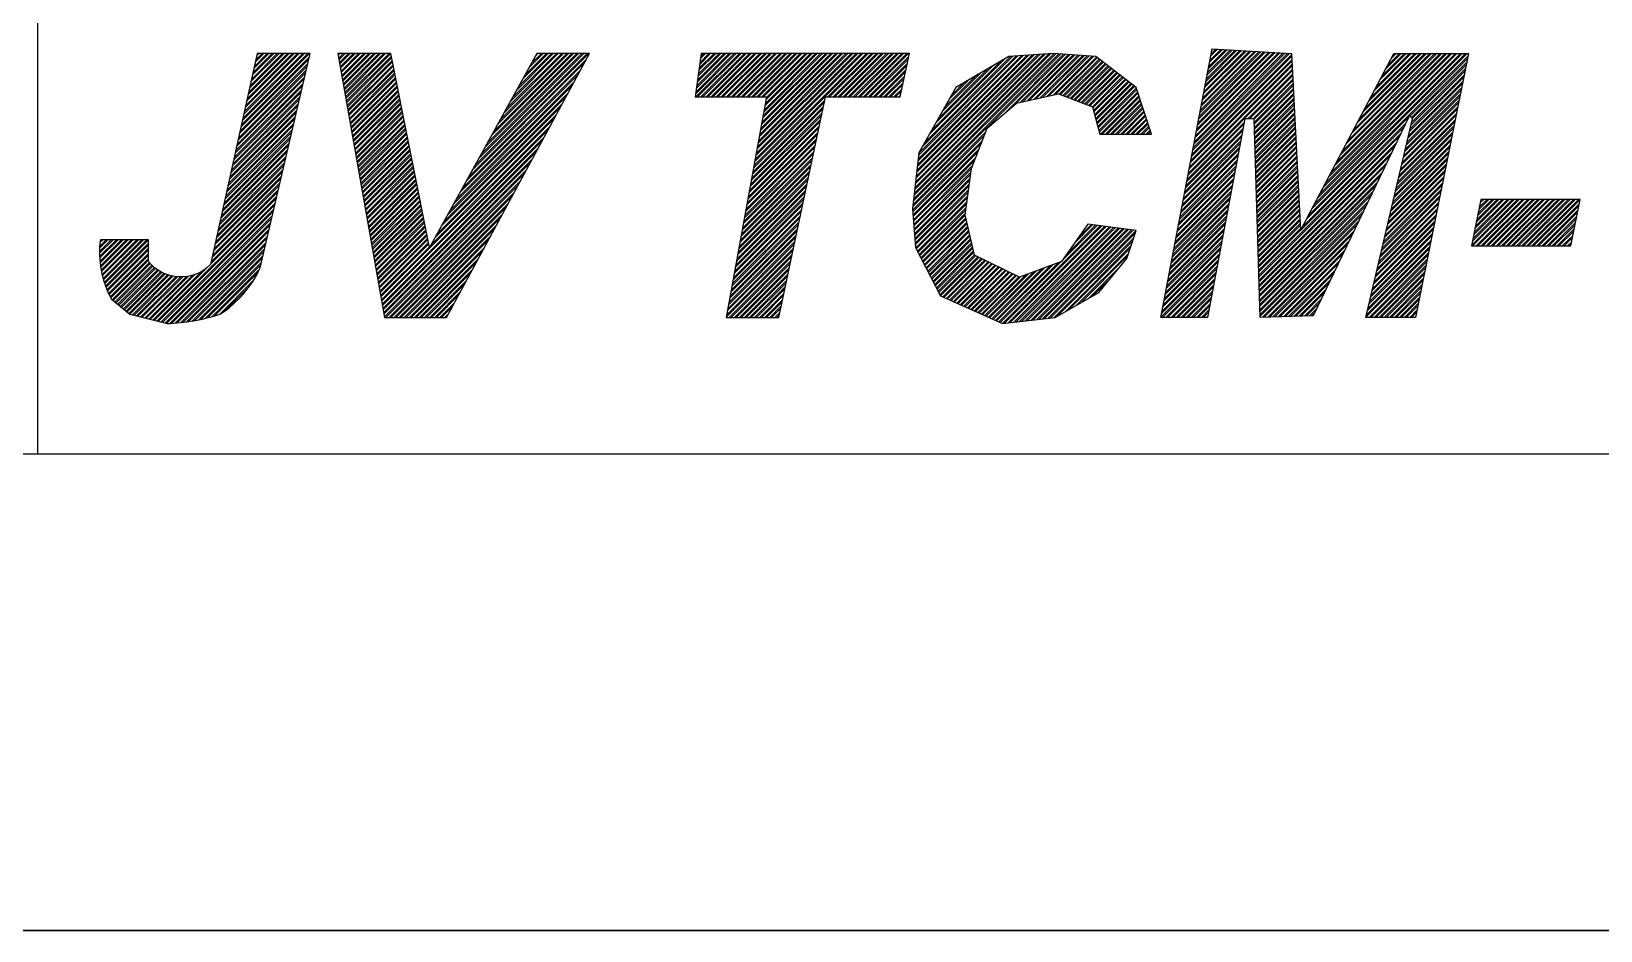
# Model space of a CAD drawing. Extents: x 0 to 594, y 0 to 420.
# Drawn here: x 402.8 to 427.48, y 0 to 14.14 of the extents above; entities that cross this region are included whole.
import ezdxf

# ---------------------------------------------------------------- set-up
doc = ezdxf.new("R2010")
doc.units = 0
doc.header["$MEASUREMENT"] = 0
doc.linetypes.add('BORDER_2012_SLN$0$8001.Solid', pattern=[0])
doc.layers.add('BORDER_2012_SLN$0$Level_1', color=7, linetype='BORDER_2012_SLN$0$8001.Solid', lineweight=25)
doc.layers.add('BORDER_2012_SLN$0$Level_18', color=7, linetype='BORDER_2012_SLN$0$8001.Solid', lineweight=25)
doc.layers.add('GT_1', color=7, linetype='Continuous')

# ---------------------------------------------------------------- blocks, each defined once
blk = doc.blocks.new('BORDER_2012_SLN')
at = {"lineweight": -3}
for p, q in [((421.16, 12.77), (422.209, 13.819)), ((421.166, 12.803), (422.183, 13.82)), ((421.179, 12.869), (422.133, 13.823)), ((421.185, 12.902), (422.108, 13.825)), ((421.198, 12.967), (422.058, 13.827)), ((421.204, 13), (422.033, 13.829)), ((421.216, 13.066), (421.982, 13.832)), ((421.223, 13.099), (421.957, 13.833)), ((421.235, 13.165), (421.907, 13.836)), ((421.242, 13.198), (421.882, 13.838)), ((421.254, 13.263), (421.831, 13.841)), ((421.26, 13.296), (421.806, 13.842)), ((421.273, 13.362), (421.756, 13.845)), ((421.279, 13.395), (421.731, 13.846)), ((421.292, 13.461), (421.681, 13.849)), ((421.298, 13.494), (421.655, 13.851)), ((421.311, 13.559), (421.605, 13.854)), ((421.317, 13.592), (421.58, 13.855)), ((421.329, 13.658), (421.53, 13.858)), ((421.336, 13.691), (421.505, 13.86)), ((421.348, 13.757), (421.454, 13.863)), ((421.355, 13.79), (421.429, 13.864)), ((421.367, 13.855), (421.379, 13.867)), ((406.076, 12.535), (407.139, 13.597)), ((406.084, 12.569), (407.147, 13.631)), ((406.099, 12.637), (407.163, 13.701)), ((406.107, 12.671), (407.171, 13.735)), ((406.122, 12.74), (407.177, 13.795)), ((406.129, 12.774), (407.15, 13.795)), ((406.144, 12.842), (407.097, 13.795)), ((406.152, 12.876), (407.071, 13.795)), ((406.167, 12.944), (407.017, 13.795)), ((406.174, 12.979), (406.991, 13.795)), ((406.189, 13.047), (406.938, 13.795)), ((406.197, 13.081), (406.911, 13.795)), ((406.212, 13.149), (406.858, 13.795)), ((406.22, 13.183), (406.831, 13.795)), ((406.235, 13.252), (406.778, 13.795)), ((406.242, 13.286), (406.751, 13.795)), ((406.257, 13.354), (406.698, 13.795)), ((406.265, 13.388), (406.671, 13.795)), ((406.28, 13.457), (406.618, 13.795)), ((406.287, 13.491), (406.592, 13.795)), ((406.302, 13.559), (406.538, 13.795)), ((406.31, 13.593), (406.512, 13.795)), ((406.325, 13.661), (406.459, 13.795)), ((406.332, 13.696), (406.432, 13.795)), ((406.348, 13.764), (406.379, 13.795)), ((407.625, 13.79), (407.629, 13.795)), ((407.629, 13.768), (407.656, 13.795)), ((407.637, 13.722), (407.709, 13.795)), ((407.641, 13.7), (407.736, 13.795)), ((407.649, 13.655), (407.789, 13.795)), ((407.653, 13.632), (407.816, 13.795)), ((407.661, 13.587), (407.869, 13.795)), ((407.665, 13.564), (407.896, 13.795)), ((407.673, 13.519), (407.949, 13.795)), ((407.677, 13.496), (407.975, 13.795)), ((407.685, 13.451), (408.029, 13.795)), ((407.689, 13.428), (408.055, 13.795)), ((407.697, 13.383), (408.108, 13.795)), ((407.701, 13.361), (408.135, 13.795)), ((407.709, 13.315), (408.188, 13.795)), ((407.713, 13.293), (408.215, 13.795)), ((407.721, 13.248), (408.268, 13.795)), ((407.725, 13.225), (408.295, 13.795)), ((407.733, 13.18), (408.348, 13.795)), ((407.737, 13.157), (408.374, 13.795)), ((407.745, 13.112), (408.428, 13.795)), ((407.749, 13.089), (408.454, 13.795)), ((407.756, 13.044), (408.463, 13.75)), ((407.76, 13.021), (408.467, 13.728)), ((407.768, 12.976), (408.476, 13.684)), ((407.772, 12.953), (408.481, 13.662)), ((407.78, 12.908), (408.49, 13.617)), ((407.784, 12.886), (408.494, 13.595)), ((409.642, 11.789), (411.498, 13.646)), ((409.675, 11.849), (411.53, 13.704)), ((409.74, 11.967), (411.568, 13.795)), ((409.773, 12.027), (411.541, 13.795)), ((409.838, 12.146), (411.488, 13.795)), ((409.871, 12.205), (411.461, 13.795)), ((409.937, 12.324), (411.408, 13.795)), ((409.97, 12.383), (411.381, 13.795)), ((410.035, 12.502), (411.328, 13.795)), ((410.068, 12.561), (411.302, 13.795)), ((410.134, 12.68), (411.248, 13.795)), ((410.166, 12.74), (411.222, 13.795)), ((410.232, 12.858), (411.169, 13.795)), ((410.265, 12.918), (411.142, 13.795)), ((410.33, 13.037), (411.089, 13.795)), ((410.363, 13.096), (411.062, 13.795)), ((410.429, 13.215), (411.009, 13.795)), ((410.461, 13.274), (410.982, 13.795)), ((410.527, 13.393), (410.929, 13.795)), ((410.56, 13.452), (410.902, 13.795)), ((410.625, 13.571), (410.849, 13.795)), ((410.658, 13.631), (410.823, 13.795)), ((410.724, 13.749), (410.769, 13.795)), ((413.246, 13.158), (413.883, 13.795)), ((413.25, 13.189), (413.856, 13.795)), ((413.252, 13.111), (413.936, 13.795)), ((413.259, 13.251), (413.803, 13.795)), ((413.264, 13.282), (413.776, 13.795)), ((413.272, 13.344), (413.723, 13.795)), ((413.277, 13.375), (413.696, 13.795)), ((413.279, 13.111), (413.963, 13.795)), ((413.286, 13.437), (413.643, 13.795)), ((413.29, 13.469), (413.617, 13.795)), ((413.299, 13.531), (413.563, 13.795)), ((413.303, 13.562), (413.537, 13.795)), ((413.312, 13.624), (413.484, 13.795)), ((413.317, 13.655), (413.457, 13.795)), ((413.326, 13.717), (413.404, 13.795)), ((413.33, 13.748), (413.377, 13.795)), ((413.332, 13.111), (414.016, 13.795)), ((413.359, 13.111), (414.042, 13.795)), ((413.412, 13.111), (414.096, 13.795)), ((413.439, 13.111), (414.122, 13.795)), ((413.492, 13.111), (414.175, 13.795)), ((413.518, 13.111), (414.202, 13.795)), ((413.572, 13.111), (414.255, 13.795)), ((413.598, 13.111), (414.282, 13.795)), ((413.651, 13.111), (414.335, 13.795)), ((413.678, 13.111), (414.362, 13.795)), ((413.731, 13.111), (414.415, 13.795)), ((413.758, 13.111), (414.441, 13.795)), ((413.811, 13.111), (414.495, 13.795)), ((413.838, 13.111), (414.521, 13.795)), ((413.891, 13.111), (414.575, 13.795)), ((413.918, 13.111), (414.601, 13.795)), ((413.971, 13.111), (414.654, 13.795)), ((413.997, 13.111), (414.681, 13.795)), ((414.051, 13.111), (414.734, 13.795)), ((414.077, 13.111), (414.761, 13.795)), ((414.13, 13.111), (414.814, 13.795)), ((414.157, 13.111), (414.841, 13.795)), ((414.158, 11.994), (415.958, 13.795)), ((414.164, 12.027), (415.932, 13.795)), ((414.176, 12.092), (415.878, 13.795)), ((414.181, 12.125), (415.852, 13.795)), ((414.193, 12.19), (415.799, 13.795)), ((414.199, 12.222), (415.772, 13.795)), ((414.21, 13.111), (414.894, 13.795)), ((414.211, 12.288), (415.719, 13.795)), ((414.217, 12.32), (415.692, 13.795)), ((414.229, 12.385), (415.639, 13.795)), ((414.235, 12.418), (415.612, 13.795)), ((414.237, 13.111), (414.92, 13.795)), ((414.247, 12.483), (415.559, 13.795)), ((414.253, 12.516), (415.532, 13.795)), ((414.265, 12.581), (415.479, 13.795)), ((414.271, 12.613), (415.453, 13.795)), ((414.283, 12.678), (415.399, 13.795)), ((414.289, 12.711), (415.373, 13.795)), ((414.29, 13.111), (414.974, 13.795)), ((414.301, 12.776), (415.32, 13.795)), ((414.307, 12.809), (415.293, 13.795)), ((414.317, 13.111), (415, 13.795)), ((414.319, 12.874), (415.24, 13.795)), ((414.325, 12.906), (415.213, 13.795)), ((414.337, 12.972), (415.16, 13.795)), ((414.343, 13.004), (415.133, 13.795)), ((414.354, 13.069), (415.08, 13.795)), ((414.36, 13.102), (415.054, 13.795)), ((415.328, 13.111), (416.011, 13.795)), ((415.354, 13.111), (416.038, 13.795)), ((415.408, 13.111), (416.091, 13.795)), ((415.434, 13.111), (416.118, 13.795)), ((415.488, 13.111), (416.171, 13.795)), ((415.514, 13.111), (416.198, 13.795)), ((415.567, 13.111), (416.251, 13.795)), ((415.594, 13.111), (416.278, 13.795)), ((415.647, 13.111), (416.331, 13.795)), ((415.674, 13.111), (416.357, 13.795)), ((415.727, 13.111), (416.411, 13.795)), ((415.754, 13.111), (416.437, 13.795)), ((415.807, 13.111), (416.49, 13.795)), ((415.833, 13.111), (416.517, 13.795)), ((415.887, 13.111), (416.57, 13.795)), ((415.913, 13.111), (416.597, 13.795)), ((415.967, 13.111), (416.597, 13.742)), ((415.993, 13.111), (416.59, 13.708)), ((416.046, 13.111), (416.575, 13.64)), ((416.073, 13.111), (416.568, 13.606)), ((416.67, 11.474), (418.984, 13.787)), ((416.674, 11.504), (418.959, 13.789)), ((416.68, 11.563), (418.909, 13.792)), ((416.684, 11.593), (418.884, 13.794)), ((416.69, 11.653), (418.829, 13.792)), ((416.694, 11.683), (418.8, 13.79)), ((416.7, 11.743), (418.743, 13.786)), ((416.704, 11.773), (418.715, 13.784)), ((416.71, 11.833), (418.657, 13.78)), ((416.714, 11.863), (418.629, 13.778)), ((416.72, 11.923), (418.572, 13.774)), ((416.724, 11.953), (418.543, 13.772)), ((416.73, 12.012), (418.486, 13.768)), ((416.734, 12.042), (418.457, 13.766)), ((416.74, 12.102), (418.4, 13.762)), ((416.744, 12.132), (418.371, 13.76)), ((416.75, 12.192), (418.314, 13.756)), ((416.754, 12.222), (418.286, 13.754)), ((416.813, 12.335), (418.228, 13.75)), ((416.849, 12.397), (418.2, 13.748)), ((416.92, 12.521), (418.107, 13.709)), ((416.955, 12.583), (418.043, 13.671)), ((417.026, 12.707), (417.914, 13.595)), ((418.109, 12.859), (419.033, 13.783)), ((418.277, 13.001), (419.058, 13.781)), ((418.358, 13.028), (419.108, 13.778)), ((418.392, 13.036), (419.132, 13.776)), ((418.461, 13.051), (419.182, 13.772)), ((418.495, 13.059), (419.207, 13.77)), ((418.563, 13.074), (419.256, 13.767)), ((418.598, 13.081), (419.281, 13.765)), ((418.666, 13.097), (419.331, 13.761)), ((418.7, 13.104), (419.355, 13.76)), ((418.769, 13.12), (419.405, 13.756)), ((418.803, 13.127), (419.43, 13.754)), ((418.871, 13.142), (419.479, 13.75)), ((418.905, 13.15), (419.504, 13.749)), ((418.964, 13.156), (419.548, 13.739)), ((418.984, 13.148), (419.563, 13.727)), ((419.022, 13.134), (419.593, 13.704)), ((419.041, 13.126), (419.608, 13.692)), ((419.08, 13.111), (419.638, 13.669)), ((419.099, 13.104), (419.653, 13.658)), ((419.138, 13.089), (419.683, 13.635)), ((419.157, 13.082), (419.698, 13.623)), ((419.196, 13.067), (419.728, 13.6)), ((419.215, 13.06), (419.743, 13.588)), ((421.009, 11.981), (422.624, 13.596)), ((421.016, 12.014), (422.623, 13.621)), ((421.028, 12.079), (422.62, 13.672)), ((421.034, 12.112), (422.619, 13.697)), ((421.047, 12.178), (422.616, 13.748)), ((421.053, 12.211), (422.615, 13.773)), ((421.066, 12.277), (422.586, 13.797)), ((421.072, 12.31), (422.561, 13.798)), ((421.085, 12.375), (422.51, 13.801)), ((421.091, 12.408), (422.485, 13.803)), ((421.103, 12.474), (422.435, 13.805)), ((421.11, 12.507), (422.41, 13.807)), ((421.122, 12.573), (422.359, 13.81)), ((421.129, 12.606), (422.334, 13.811)), ((421.141, 12.671), (422.284, 13.814)), ((421.147, 12.704), (422.259, 13.816)), ((422.885, 11.249), (425.389, 13.752)), ((422.944, 11.361), (425.378, 13.795)), ((422.974, 11.418), (425.351, 13.795)), ((423.033, 11.53), (425.298, 13.795)), ((423.063, 11.586), (425.272, 13.795)), ((423.122, 11.698), (425.218, 13.795)), ((423.151, 11.755), (425.192, 13.795)), ((423.211, 11.867), (425.139, 13.795)), ((423.24, 11.923), (425.112, 13.795)), ((423.299, 12.035), (425.059, 13.795)), ((423.329, 12.092), (425.032, 13.795)), ((423.388, 12.204), (424.979, 13.795)), ((423.417, 12.26), (424.952, 13.795)), ((423.477, 12.373), (424.899, 13.795)), ((423.506, 12.429), (424.872, 13.795)), ((423.565, 12.541), (424.819, 13.795)), ((423.595, 12.597), (424.793, 13.795)), ((423.654, 12.71), (424.739, 13.795)), ((423.684, 12.766), (424.713, 13.795)), ((423.743, 12.878), (424.66, 13.795)), ((423.772, 12.934), (424.633, 13.795)), ((423.831, 13.047), (424.58, 13.795)), ((423.861, 13.103), (424.553, 13.795)), ((423.92, 13.215), (424.5, 13.795)), ((423.95, 13.271), (424.473, 13.795)), ((424.009, 13.384), (424.42, 13.795)), ((424.038, 13.44), (424.394, 13.795)), ((424.097, 13.552), (424.34, 13.795)), ((424.127, 13.608), (424.314, 13.795)), ((424.186, 13.721), (424.26, 13.795)), ((424.216, 13.777), (424.234, 13.795)), ((424.475, 12.812), (425.382, 13.719)), ((424.502, 12.786), (425.369, 13.653)), ((424.515, 12.773), (425.362, 13.619)), ((406.031, 12.33), (407.09, 13.389)), ((406.039, 12.364), (407.098, 13.424)), ((406.054, 12.432), (407.114, 13.493)), ((406.061, 12.466), (407.122, 13.528)), ((407.792, 12.84), (408.503, 13.551)), ((407.796, 12.818), (408.507, 13.529)), ((407.804, 12.773), (408.516, 13.484)), ((407.808, 12.75), (408.521, 13.462)), ((407.816, 12.705), (408.529, 13.418)), ((407.82, 12.682), (408.534, 13.396)), ((407.828, 12.637), (408.543, 13.351)), ((407.832, 12.614), (408.547, 13.329)), ((409.478, 11.492), (411.341, 13.356)), ((409.543, 11.611), (411.404, 13.472)), ((409.576, 11.67), (411.435, 13.53)), ((416.126, 13.111), (416.553, 13.538)), ((416.153, 13.111), (416.546, 13.505)), ((416.206, 13.111), (416.531, 13.437)), ((416.233, 13.111), (416.524, 13.403)), ((416.286, 13.111), (416.51, 13.335)), ((417.062, 12.77), (417.849, 13.557)), ((417.133, 12.894), (417.72, 13.481)), ((417.168, 12.956), (417.655, 13.443)), ((417.239, 13.08), (417.526, 13.367)), ((417.274, 13.142), (417.461, 13.329)), ((419.253, 13.045), (419.773, 13.565)), ((419.273, 13.038), (419.788, 13.554)), ((419.311, 13.023), (419.818, 13.53)), ((419.33, 13.016), (419.833, 13.519)), ((419.369, 13.001), (419.863, 13.496)), ((419.388, 12.994), (419.878, 13.484)), ((419.427, 12.979), (419.908, 13.461)), ((419.446, 12.972), (419.924, 13.45)), ((419.485, 12.957), (419.954, 13.426)), ((419.493, 12.94), (419.969, 13.415)), ((419.505, 12.898), (419.999, 13.392)), ((419.51, 12.877), (420.014, 13.38)), ((419.522, 12.835), (420.044, 13.357)), ((419.527, 12.814), (420.059, 13.345)), ((420.99, 11.882), (422.628, 13.52)), ((420.997, 11.915), (422.627, 13.545)), ((421.931, 12.77), (422.631, 13.47)), ((421.958, 12.77), (422.632, 13.444)), ((422.011, 12.77), (422.635, 13.394)), ((422.028, 12.76), (422.636, 13.368)), ((424.455, 12.499), (425.309, 13.353)), ((424.471, 12.569), (425.322, 13.42)), ((424.479, 12.604), (425.329, 13.453)), ((424.496, 12.673), (425.342, 13.519)), ((424.504, 12.708), (425.349, 13.553)), ((405.963, 12.023), (407.018, 13.077)), ((405.971, 12.057), (407.026, 13.112)), ((405.986, 12.125), (407.042, 13.181)), ((405.994, 12.159), (407.05, 13.216)), ((406.009, 12.227), (407.066, 13.285)), ((406.016, 12.262), (407.074, 13.32)), ((407.84, 12.569), (408.556, 13.285)), ((407.844, 12.546), (408.561, 13.263)), ((407.852, 12.501), (408.569, 13.218)), ((407.856, 12.478), (408.574, 13.196)), ((407.864, 12.433), (408.583, 13.152)), ((407.868, 12.411), (408.587, 13.13)), ((407.876, 12.365), (408.596, 13.085)), ((409.347, 11.255), (411.216, 13.124)), ((409.379, 11.314), (411.247, 13.182)), ((409.445, 11.433), (411.31, 13.298)), ((416.312, 13.111), (416.502, 13.301)), ((416.366, 13.111), (416.488, 13.234)), ((416.392, 13.111), (416.481, 13.2)), ((416.445, 13.111), (416.466, 13.132)), ((419.538, 12.772), (420.089, 13.322)), ((419.544, 12.751), (420.104, 13.311)), ((419.555, 12.709), (420.134, 13.288)), ((419.561, 12.688), (420.149, 13.276)), ((419.572, 12.646), (420.176, 13.249)), ((419.578, 12.625), (420.182, 13.229)), ((419.589, 12.583), (420.195, 13.189)), ((419.595, 12.562), (420.202, 13.169)), ((419.612, 12.525), (420.215, 13.129)), ((419.638, 12.525), (420.222, 13.109)), ((422.03, 12.709), (422.639, 13.318)), ((422.031, 12.683), (422.64, 13.293)), ((422.032, 12.631), (422.643, 13.242)), ((422.033, 12.605), (422.644, 13.217)), ((422.035, 12.554), (422.647, 13.166)), ((422.036, 12.528), (422.648, 13.141)), ((422.037, 12.476), (422.651, 13.09)), ((424.398, 12.256), (425.262, 13.12)), ((424.406, 12.291), (425.269, 13.154)), ((424.422, 12.36), (425.282, 13.22)), ((424.43, 12.395), (425.289, 13.253)), ((424.447, 12.465), (425.302, 13.32)), ((405.918, 11.818), (406.97, 12.869)), ((405.926, 11.852), (406.978, 12.904)), ((405.941, 11.92), (406.994, 12.973)), ((405.948, 11.954), (407.002, 13.008)), ((407.88, 12.343), (408.6, 13.063)), ((407.888, 12.298), (408.609, 13.019)), ((407.892, 12.275), (408.614, 12.996)), ((407.9, 12.23), (408.623, 12.952)), ((407.904, 12.207), (408.627, 12.93)), ((407.912, 12.162), (408.636, 12.886)), ((407.916, 12.139), (408.64, 12.863)), ((409.183, 10.958), (411.059, 12.834)), ((409.248, 11.077), (411.122, 12.95)), ((409.281, 11.136), (411.153, 13.008)), ((414.11, 11.734), (415.237, 12.861)), ((414.122, 11.799), (415.251, 12.928)), ((414.128, 11.831), (415.258, 12.962)), ((414.14, 11.897), (415.273, 13.029)), ((414.146, 11.929), (415.28, 13.063)), ((419.691, 12.525), (420.235, 13.07)), ((419.718, 12.525), (420.242, 13.05)), ((419.771, 12.525), (420.255, 13.01)), ((419.798, 12.525), (420.262, 12.99)), ((419.851, 12.525), (420.275, 12.95)), ((419.878, 12.525), (420.282, 12.93)), ((419.931, 12.525), (420.295, 12.89)), ((419.957, 12.525), (420.302, 12.87)), ((420.011, 12.525), (420.315, 12.83)), ((422.038, 12.451), (422.652, 13.065)), ((422.04, 12.399), (422.655, 13.014)), ((422.04, 12.373), (422.656, 12.989)), ((422.042, 12.322), (422.659, 12.939)), ((422.043, 12.296), (422.66, 12.913)), ((422.044, 12.244), (422.663, 12.863)), ((422.045, 12.218), (422.664, 12.838)), ((424.333, 11.978), (425.209, 12.854)), ((424.349, 12.047), (425.222, 12.921)), ((424.357, 12.082), (425.229, 12.954)), ((424.373, 12.152), (425.242, 13.021)), ((424.382, 12.186), (425.249, 13.054)), ((405.858, 11.545), (406.906, 12.592)), ((405.873, 11.613), (406.922, 12.661)), ((405.881, 11.647), (406.93, 12.696)), ((405.896, 11.715), (406.946, 12.765)), ((405.903, 11.749), (406.954, 12.8)), ((407.924, 12.094), (408.649, 12.819)), ((407.928, 12.071), (408.654, 12.797)), ((407.936, 12.026), (408.663, 12.753)), ((407.94, 12.004), (408.667, 12.73)), ((407.948, 11.958), (408.676, 12.686)), ((407.952, 11.936), (408.68, 12.664)), ((407.96, 11.89), (408.689, 12.619)), ((407.964, 11.868), (408.694, 12.597)), ((408.299, 9.968), (410.933, 12.602)), ((409.084, 10.78), (410.965, 12.66)), ((409.15, 10.898), (411.027, 12.776)), ((414.068, 11.506), (415.187, 12.625)), ((414.074, 11.538), (415.194, 12.658)), ((414.086, 11.603), (415.208, 12.726)), ((414.092, 11.636), (415.216, 12.76)), ((414.104, 11.701), (415.23, 12.827)), ((420.037, 12.525), (420.322, 12.81)), ((420.09, 12.525), (420.335, 12.77)), ((420.117, 12.525), (420.342, 12.75)), ((420.17, 12.525), (420.355, 12.71)), ((420.197, 12.525), (420.362, 12.69)), ((420.25, 12.525), (420.375, 12.65)), ((420.277, 12.525), (420.382, 12.63)), ((420.33, 12.525), (420.395, 12.591)), ((420.959, 11.718), (421.852, 12.61)), ((420.972, 11.783), (421.864, 12.676)), ((420.978, 11.816), (421.87, 12.709)), ((422.047, 12.167), (422.667, 12.787)), ((422.048, 12.141), (422.668, 12.762)), ((422.049, 12.089), (422.671, 12.711)), ((422.05, 12.064), (422.672, 12.686)), ((422.052, 12.012), (422.675, 12.635)), ((422.053, 11.986), (422.676, 12.61)), ((422.767, 11.024), (424.385, 12.642)), ((422.797, 11.08), (424.409, 12.693)), ((422.856, 11.193), (424.458, 12.795)), ((424.276, 11.735), (425.162, 12.621)), ((424.284, 11.769), (425.169, 12.655)), ((424.3, 11.839), (425.182, 12.721)), ((424.308, 11.874), (425.189, 12.754)), ((424.325, 11.943), (425.202, 12.821)), ((405.805, 11.306), (406.849, 12.35)), ((405.813, 11.34), (406.857, 12.384)), ((405.828, 11.408), (406.873, 12.454)), ((405.835, 11.442), (406.881, 12.488)), ((405.851, 11.511), (406.898, 12.558)), ((407.972, 11.823), (408.702, 12.553)), ((407.976, 11.8), (408.707, 12.531)), ((407.984, 11.755), (408.716, 12.486)), ((407.988, 11.732), (408.72, 12.464)), ((407.996, 11.687), (408.729, 12.42)), ((408, 11.664), (408.733, 12.398)), ((408.008, 11.619), (408.742, 12.353)), ((408.307, 9.923), (410.87, 12.486)), ((408.311, 9.9), (410.839, 12.428)), ((414.02, 11.245), (415.13, 12.355)), ((414.032, 11.31), (415.144, 12.422)), ((414.038, 11.343), (415.151, 12.456)), ((414.05, 11.408), (415.166, 12.523)), ((414.056, 11.441), (415.173, 12.557)), ((416.659, 11.329), (417.751, 12.422)), ((416.66, 11.384), (417.785, 12.508)), ((416.661, 11.305), (417.735, 12.378)), ((416.664, 11.414), (417.801, 12.551)), ((420.357, 12.525), (420.402, 12.571)), ((420.41, 12.525), (420.415, 12.531)), ((420.915, 11.487), (421.809, 12.381)), ((420.921, 11.52), (421.815, 12.414)), ((420.934, 11.586), (421.827, 12.479)), ((420.94, 11.619), (421.833, 12.512)), ((420.953, 11.685), (421.846, 12.578)), ((422.054, 11.935), (422.679, 12.559)), ((422.055, 11.909), (422.68, 12.534)), ((422.057, 11.857), (422.683, 12.484)), ((422.057, 11.831), (422.684, 12.458)), ((422.059, 11.78), (422.687, 12.408)), ((422.06, 11.754), (422.688, 12.383)), ((422.105, 10.309), (424.335, 12.539)), ((422.106, 10.283), (424.311, 12.488)), ((422.107, 10.232), (424.261, 12.386)), ((424.211, 11.457), (425.109, 12.355)), ((424.227, 11.526), (425.123, 12.422)), ((424.235, 11.561), (425.129, 12.455)), ((424.251, 11.63), (425.142, 12.522)), ((424.259, 11.665), (425.149, 12.555)), ((405.76, 11.101), (406.801, 12.142)), ((405.768, 11.135), (406.809, 12.176)), ((405.783, 11.203), (406.825, 12.246)), ((405.79, 11.237), (406.833, 12.28)), ((408.012, 11.596), (408.747, 12.331)), ((408.02, 11.551), (408.756, 12.287)), ((408.024, 11.529), (408.76, 12.265)), ((408.032, 11.483), (408.769, 12.22)), ((408.036, 11.461), (408.773, 12.198)), ((408.044, 11.415), (408.782, 12.154)), ((408.048, 11.393), (408.787, 12.132)), ((408.319, 9.855), (410.776, 12.312)), ((408.323, 9.832), (410.745, 12.254)), ((408.331, 9.787), (410.682, 12.138)), ((413.979, 11.017), (415.08, 12.119)), ((413.985, 11.05), (415.087, 12.152)), ((413.997, 11.115), (415.101, 12.22)), ((414.003, 11.147), (415.109, 12.254)), ((414.014, 11.213), (415.123, 12.321)), ((416.665, 11.255), (417.701, 12.292)), ((416.667, 11.231), (417.685, 12.249)), ((416.671, 11.181), (417.652, 12.162)), ((416.673, 11.157), (417.635, 12.119)), ((420.865, 11.224), (421.76, 12.119)), ((420.877, 11.29), (421.772, 12.185)), ((420.884, 11.323), (421.778, 12.217)), ((420.896, 11.389), (421.79, 12.283)), ((420.902, 11.422), (421.796, 12.316)), ((422.061, 11.702), (422.691, 12.332)), ((422.062, 11.677), (422.692, 12.307)), ((422.064, 11.625), (422.695, 12.256)), ((422.065, 11.599), (422.696, 12.231)), ((422.066, 11.548), (422.699, 12.18)), ((422.067, 11.522), (422.7, 12.155)), ((422.069, 11.47), (422.703, 12.104)), ((422.108, 10.206), (424.237, 12.334)), ((422.11, 10.154), (424.188, 12.232)), ((422.111, 10.128), (424.163, 12.181)), ((424.153, 11.213), (425.063, 12.122)), ((424.162, 11.248), (425.069, 12.156)), ((424.178, 11.318), (425.083, 12.222)), ((424.186, 11.352), (425.089, 12.256)), ((424.202, 11.422), (425.103, 12.322)), ((405.7, 10.828), (406.737, 11.865)), ((405.715, 10.896), (406.753, 11.934)), ((405.722, 10.93), (406.761, 11.969)), ((405.738, 10.998), (406.777, 12.038)), ((405.745, 11.033), (406.785, 12.073)), ((408.056, 11.348), (408.796, 12.087)), ((408.06, 11.325), (408.8, 12.065)), ((408.068, 11.28), (408.809, 12.021)), ((408.072, 11.257), (408.813, 11.999)), ((408.08, 11.212), (408.822, 11.954)), ((408.084, 11.189), (408.827, 11.932)), ((408.092, 11.144), (408.835, 11.888)), ((408.096, 11.121), (408.84, 11.866)), ((408.335, 9.764), (410.651, 12.08)), ((408.343, 9.719), (410.588, 11.964)), ((408.347, 9.696), (410.557, 11.906)), ((413.931, 10.757), (415.023, 11.849)), ((413.943, 10.822), (415.037, 11.916)), ((413.949, 10.854), (415.044, 11.95)), ((413.961, 10.919), (415.059, 12.017)), ((413.967, 10.952), (415.066, 12.051)), ((416.677, 11.107), (417.602, 12.032)), ((416.679, 11.083), (417.585, 11.989)), ((416.683, 11.034), (417.577, 11.928)), ((416.685, 11.009), (417.573, 11.897)), ((420.821, 10.994), (421.717, 11.89)), ((420.827, 11.027), (421.723, 11.923)), ((420.84, 11.093), (421.735, 11.988)), ((420.846, 11.126), (421.741, 12.021)), ((420.859, 11.191), (421.753, 12.086)), ((422.069, 11.444), (422.704, 12.079)), ((422.071, 11.393), (422.707, 12.029)), ((422.072, 11.367), (422.708, 12.003)), ((422.073, 11.315), (422.711, 11.953)), ((422.074, 11.29), (422.712, 11.927)), ((422.076, 11.238), (422.715, 11.877)), ((422.077, 11.212), (422.716, 11.852)), ((422.112, 10.077), (424.114, 12.078)), ((422.113, 10.051), (424.089, 12.027)), ((422.115, 9.999), (424.04, 11.925)), ((422.115, 9.974), (424.015, 11.873)), ((424.088, 10.935), (425.009, 11.856)), ((424.105, 11.005), (425.023, 11.923)), ((424.113, 11.04), (425.029, 11.956)), ((424.129, 11.109), (425.043, 12.023)), ((424.137, 11.144), (425.049, 12.056)), ((405.647, 10.589), (406.681, 11.622)), ((405.655, 10.623), (406.689, 11.657)), ((405.67, 10.691), (406.705, 11.726)), ((405.677, 10.725), (406.713, 11.761)), ((405.692, 10.794), (406.729, 11.83)), ((408.104, 11.076), (408.849, 11.821)), ((408.108, 11.054), (408.853, 11.799)), ((408.116, 11.008), (408.862, 11.755)), ((408.12, 10.986), (408.867, 11.733)), ((408.128, 10.94), (408.875, 11.688)), ((408.132, 10.918), (408.88, 11.666)), ((408.14, 10.873), (408.889, 11.622)), ((408.144, 10.85), (408.893, 11.599)), ((408.355, 9.651), (410.494, 11.79)), ((408.375, 9.645), (410.462, 11.732)), ((408.428, 9.645), (410.4, 11.616)), ((413.889, 10.529), (414.973, 11.613)), ((413.895, 10.561), (414.98, 11.646)), ((413.907, 10.626), (414.995, 11.714)), ((413.913, 10.659), (415.002, 11.747)), ((413.925, 10.724), (415.016, 11.815)), ((416.689, 10.96), (417.564, 11.835)), ((416.691, 10.935), (417.56, 11.805)), ((416.694, 10.886), (417.552, 11.743)), ((416.696, 10.861), (417.548, 11.713)), ((416.7, 10.812), (417.54, 11.651)), ((416.702, 10.787), (417.536, 11.62)), ((420.771, 10.731), (421.667, 11.628)), ((420.783, 10.797), (421.68, 11.693)), ((420.789, 10.83), (421.686, 11.726)), ((420.802, 10.895), (421.698, 11.792)), ((420.808, 10.928), (421.704, 11.824)), ((422.078, 11.161), (422.719, 11.801)), ((422.079, 11.135), (422.72, 11.776)), ((422.081, 11.083), (422.723, 11.725)), ((422.082, 11.057), (422.724, 11.7)), ((422.083, 11.006), (422.727, 11.649)), ((422.084, 10.98), (422.728, 11.624)), ((422.117, 9.922), (423.966, 11.771)), ((422.118, 9.896), (423.941, 11.72)), ((422.119, 9.845), (423.892, 11.617)), ((424.031, 10.692), (424.963, 11.624)), ((424.039, 10.727), (424.97, 11.657)), ((424.056, 10.796), (424.983, 11.723)), ((424.064, 10.831), (424.989, 11.757)), ((424.08, 10.901), (425.003, 11.823)), ((404.779, 9.587), (406.641, 11.449)), ((404.8, 9.582), (406.632, 11.414)), ((405.625, 10.486), (406.657, 11.518)), ((405.632, 10.52), (406.665, 11.553)), ((408.152, 10.805), (408.902, 11.555)), ((408.156, 10.782), (408.906, 11.533)), ((408.164, 10.737), (408.915, 11.489)), ((408.168, 10.714), (408.92, 11.466)), ((408.176, 10.669), (408.929, 11.422)), ((408.18, 10.646), (408.933, 11.4)), ((408.188, 10.601), (408.942, 11.356)), ((408.455, 9.645), (410.368, 11.558)), ((408.508, 9.645), (410.306, 11.442)), ((408.535, 9.645), (410.274, 11.384)), ((413.853, 10.333), (414.93, 11.41)), ((413.859, 10.366), (414.938, 11.444)), ((413.871, 10.431), (414.952, 11.511)), ((413.877, 10.463), (414.959, 11.545)), ((416.708, 10.739), (417.528, 11.559)), ((416.717, 10.722), (417.523, 11.528)), ((416.735, 10.687), (417.515, 11.467)), ((416.744, 10.669), (417.511, 11.436)), ((416.762, 10.634), (417.503, 11.375)), ((420.727, 10.501), (421.624, 11.399)), ((420.733, 10.534), (421.631, 11.431)), ((420.745, 10.599), (421.643, 11.497)), ((420.752, 10.632), (421.649, 11.53)), ((420.764, 10.698), (421.661, 11.595)), ((422.086, 10.928), (422.731, 11.574)), ((422.086, 10.902), (422.732, 11.548)), ((422.088, 10.851), (422.735, 11.498)), ((422.089, 10.825), (422.736, 11.472)), ((422.09, 10.773), (422.739, 11.422)), ((422.091, 10.748), (422.74, 11.397)), ((422.12, 9.819), (423.867, 11.566)), ((422.122, 9.767), (423.818, 11.463)), ((422.123, 9.741), (423.794, 11.412)), ((423.966, 10.414), (424.91, 11.357)), ((423.982, 10.483), (424.923, 11.424)), ((423.991, 10.518), (424.93, 11.457)), ((424.007, 10.588), (424.943, 11.524)), ((424.015, 10.622), (424.95, 11.557)), ((425.448, 10.778), (426.17, 11.5)), ((425.461, 10.845), (426.117, 11.5)), ((425.464, 10.768), (426.197, 11.5)), ((425.468, 10.878), (426.09, 11.5)), ((425.481, 10.945), (426.037, 11.5)), ((425.488, 10.978), (426.01, 11.5)), ((425.501, 11.044), (425.957, 11.5)), ((425.508, 11.078), (425.93, 11.5)), ((425.517, 10.768), (426.25, 11.5)), ((425.521, 11.144), (425.877, 11.5)), ((425.528, 11.177), (425.851, 11.5)), ((425.541, 11.244), (425.797, 11.5)), ((425.544, 10.768), (426.276, 11.5)), ((425.548, 11.277), (425.771, 11.5)), ((425.561, 11.344), (425.718, 11.5)), ((425.568, 11.377), (425.691, 11.5)), ((425.581, 11.444), (425.638, 11.5)), ((425.588, 11.477), (425.611, 11.5)), ((425.597, 10.768), (426.33, 11.5)), ((425.624, 10.768), (426.356, 11.5)), ((425.677, 10.768), (426.409, 11.5)), ((425.704, 10.768), (426.436, 11.5)), ((425.757, 10.768), (426.489, 11.5)), ((425.783, 10.768), (426.516, 11.5)), ((425.837, 10.768), (426.569, 11.5)), ((425.863, 10.768), (426.596, 11.5)), ((425.916, 10.768), (426.649, 11.5)), ((425.943, 10.768), (426.675, 11.5)), ((425.996, 10.768), (426.729, 11.5)), ((426.023, 10.768), (426.755, 11.5)), ((426.076, 10.768), (426.809, 11.5)), ((426.103, 10.768), (426.835, 11.5)), ((426.156, 10.768), (426.888, 11.5)), ((426.183, 10.768), (426.915, 11.5)), ((426.236, 10.768), (426.968, 11.5)), ((426.262, 10.768), (426.995, 11.5)), ((426.316, 10.768), (427.048, 11.5)), ((426.342, 10.768), (427.075, 11.5)), ((426.395, 10.768), (427.128, 11.5)), ((426.422, 10.768), (427.154, 11.5)), ((426.475, 10.768), (427.142, 11.434)), ((426.502, 10.768), (427.135, 11.401)), ((404.842, 9.571), (406.616, 11.345)), ((404.864, 9.566), (406.608, 11.31)), ((404.906, 9.555), (406.592, 11.241)), ((404.928, 9.55), (406.584, 11.206)), ((404.98, 9.549), (406.568, 11.137)), ((405.008, 9.551), (406.56, 11.103)), ((408.192, 10.579), (408.946, 11.333)), ((408.2, 10.533), (408.955, 11.289)), ((408.204, 10.511), (408.96, 11.267)), ((408.212, 10.465), (408.969, 11.222)), ((408.216, 10.443), (408.973, 11.2)), ((408.223, 10.398), (408.982, 11.156)), ((408.227, 10.375), (408.986, 11.134)), ((408.588, 9.645), (410.211, 11.268)), ((408.615, 9.645), (410.18, 11.21)), ((413.8, 10.04), (414.866, 11.106)), ((413.806, 10.073), (414.873, 11.14)), ((413.818, 10.138), (414.888, 11.208)), ((413.824, 10.17), (414.895, 11.241)), ((413.836, 10.235), (414.909, 11.309)), ((413.842, 10.268), (414.916, 11.343)), ((416.771, 10.617), (417.499, 11.344)), ((416.789, 10.581), (417.491, 11.283)), ((416.798, 10.564), (417.488, 11.253)), ((416.817, 10.529), (417.498, 11.21)), ((416.826, 10.511), (417.503, 11.188)), ((416.844, 10.476), (417.513, 11.145)), ((416.853, 10.459), (417.518, 11.123)), ((419.277, 10.914), (419.466, 11.103)), ((419.407, 11.097), (419.419, 11.109)), ((420.67, 10.205), (421.569, 11.104)), ((420.676, 10.238), (421.575, 11.137)), ((420.689, 10.303), (421.588, 11.202)), ((420.695, 10.336), (421.594, 11.235)), ((420.708, 10.402), (421.606, 11.3)), ((420.714, 10.435), (421.612, 11.333)), ((422.093, 10.696), (422.743, 11.346)), ((422.094, 10.67), (422.744, 11.321)), ((422.095, 10.619), (422.747, 11.27)), ((422.096, 10.593), (422.748, 11.245)), ((422.098, 10.541), (422.751, 11.194)), ((422.098, 10.515), (422.752, 11.169)), ((422.1, 10.464), (422.755, 11.119)), ((422.124, 9.69), (423.744, 11.31)), ((422.125, 9.664), (423.72, 11.258)), ((422.16, 9.646), (423.67, 11.156)), ((422.187, 9.646), (423.646, 11.105)), ((423.909, 10.171), (424.863, 11.125)), ((423.917, 10.205), (424.87, 11.158)), ((423.934, 10.275), (424.883, 11.224)), ((423.942, 10.31), (424.89, 11.258)), ((423.958, 10.379), (424.903, 11.324)), ((426.555, 10.768), (427.122, 11.334)), ((426.582, 10.768), (427.115, 11.301)), ((426.635, 10.768), (427.102, 11.235)), ((426.662, 10.768), (427.095, 11.201)), ((426.715, 10.768), (427.082, 11.135)), ((403.876, 10.653), (404.088, 10.865)), ((403.876, 10.68), (404.061, 10.865)), ((403.877, 10.735), (404.008, 10.865)), ((403.877, 10.601), (404.141, 10.865)), ((403.878, 10.576), (404.168, 10.865)), ((403.879, 10.763), (403.981, 10.865)), ((403.882, 10.526), (404.221, 10.865)), ((403.883, 10.821), (403.928, 10.865)), ((403.884, 10.502), (404.247, 10.865)), ((403.887, 10.851), (403.901, 10.865)), ((403.89, 10.455), (404.301, 10.865)), ((403.893, 10.432), (404.327, 10.865)), ((403.901, 10.386), (404.38, 10.865)), ((403.905, 10.364), (404.407, 10.865)), ((403.915, 10.32), (404.46, 10.865)), ((403.92, 10.299), (404.487, 10.865)), ((403.931, 10.256), (404.54, 10.865)), ((403.937, 10.236), (404.567, 10.865)), ((403.95, 10.195), (404.62, 10.865)), ((403.956, 10.175), (404.645, 10.864)), ((405.066, 9.555), (406.544, 11.033)), ((405.095, 9.557), (406.536, 10.999)), ((405.154, 9.563), (406.52, 10.929)), ((405.184, 9.567), (406.512, 10.895)), ((408.235, 10.33), (408.995, 11.089)), ((408.239, 10.307), (409, 11.067)), ((408.247, 10.262), (409.008, 11.023)), ((408.251, 10.239), (409.013, 11.001)), ((408.259, 10.194), (409.022, 10.956)), ((408.263, 10.171), (409.026, 10.934)), ((408.271, 10.126), (409.035, 10.89)), ((408.275, 10.104), (409.039, 10.868)), ((408.668, 9.645), (410.117, 11.094)), ((408.695, 9.645), (410.086, 11.036)), ((408.748, 9.645), (410.023, 10.92)), ((408.774, 9.645), (409.992, 10.862)), ((413.764, 9.844), (414.824, 10.904)), ((413.77, 9.877), (414.831, 10.938)), ((413.782, 9.942), (414.845, 11.005)), ((413.788, 9.975), (414.852, 11.039)), ((416.871, 10.424), (417.528, 11.08)), ((416.88, 10.406), (417.533, 11.059)), ((416.898, 10.371), (417.543, 11.015)), ((416.907, 10.353), (417.548, 10.994)), ((416.925, 10.318), (417.558, 10.951)), ((416.934, 10.301), (417.563, 10.929)), ((416.952, 10.266), (417.573, 10.886)), ((416.961, 10.248), (417.578, 10.864)), ((418.071, 9.548), (419.608, 11.085)), ((418.1, 9.55), (419.631, 11.082)), ((418.16, 9.557), (419.678, 11.076)), ((418.19, 9.561), (419.702, 11.073)), ((418.251, 9.568), (419.749, 11.066)), ((418.281, 9.571), (419.773, 11.063)), ((418.341, 9.579), (419.82, 11.057)), ((418.371, 9.582), (419.843, 11.054)), ((418.431, 9.589), (419.891, 11.048)), ((418.462, 9.593), (419.914, 11.045)), ((418.522, 9.6), (419.961, 11.039)), ((418.552, 9.603), (419.985, 11.036)), ((418.612, 9.61), (420.032, 11.03)), ((418.643, 9.614), (420.055, 11.027)), ((418.703, 9.621), (420.103, 11.021)), ((418.733, 9.625), (420.126, 11.018)), ((418.793, 9.632), (420.172, 11.011)), ((418.823, 9.635), (420.159, 10.971)), ((418.884, 9.642), (420.132, 10.891)), ((419.019, 10.549), (419.561, 11.091)), ((419.083, 10.64), (419.537, 11.094)), ((419.213, 10.823), (419.49, 11.1)), ((420.632, 10.007), (421.532, 10.907)), ((420.639, 10.04), (421.539, 10.94)), ((420.651, 10.106), (421.551, 11.006)), ((420.658, 10.139), (421.557, 11.038)), ((422.101, 10.438), (422.756, 11.093)), ((422.103, 10.386), (422.759, 11.043)), ((422.103, 10.361), (422.76, 11.017)), ((422.242, 9.648), (423.597, 11.002)), ((422.27, 9.649), (423.572, 10.951)), ((423.844, 9.893), (424.81, 10.859)), ((423.86, 9.962), (424.823, 10.925)), ((423.868, 9.997), (424.83, 10.958)), ((423.885, 10.066), (424.843, 11.025)), ((423.893, 10.101), (424.85, 11.058)), ((426.741, 10.768), (427.075, 11.102)), ((426.795, 10.768), (427.062, 11.035)), ((426.821, 10.768), (427.055, 11.002)), ((426.874, 10.768), (427.042, 10.935)), ((426.901, 10.768), (427.035, 10.902)), ((403.97, 10.136), (404.645, 10.811)), ((403.977, 10.116), (404.645, 10.784)), ((403.993, 10.078), (404.645, 10.731)), ((404, 10.06), (404.645, 10.705)), ((404.017, 10.023), (404.645, 10.651)), ((404.025, 10.005), (404.645, 10.625)), ((405.245, 9.574), (406.496, 10.825)), ((405.276, 9.579), (406.488, 10.791)), ((405.339, 9.589), (406.472, 10.721)), ((405.372, 9.595), (406.464, 10.687)), ((405.437, 9.607), (406.448, 10.618)), ((408.283, 10.058), (409.048, 10.823)), ((408.287, 10.036), (409.053, 10.801)), ((408.295, 9.99), (409.062, 10.757)), ((408.828, 9.645), (409.929, 10.746)), ((408.854, 9.645), (409.898, 10.688)), ((413.728, 9.649), (414.781, 10.702)), ((413.734, 9.682), (414.788, 10.735)), ((413.746, 9.747), (414.802, 10.803)), ((413.752, 9.779), (414.809, 10.837)), ((413.777, 9.645), (414.766, 10.634)), ((416.98, 10.213), (417.588, 10.821)), ((416.989, 10.195), (417.593, 10.799)), ((417.007, 10.16), (417.602, 10.756)), ((417.016, 10.143), (417.607, 10.734)), ((417.034, 10.108), (417.617, 10.691)), ((417.043, 10.09), (417.622, 10.669)), ((417.061, 10.055), (417.632, 10.626)), ((417.07, 10.037), (417.647, 10.615)), ((418.926, 9.658), (420.119, 10.851)), ((419.05, 9.729), (420.092, 10.771)), ((419.112, 9.764), (420.079, 10.731)), ((419.237, 9.835), (420.052, 10.651)), ((419.299, 9.871), (420.039, 10.611)), ((420.576, 9.711), (421.477, 10.613)), ((420.582, 9.744), (421.483, 10.645)), ((420.595, 9.81), (421.496, 10.711)), ((420.601, 9.843), (421.502, 10.744)), ((420.614, 9.909), (421.514, 10.809)), ((420.62, 9.942), (421.52, 10.842)), ((422.325, 9.651), (423.523, 10.849)), ((422.352, 9.651), (423.498, 10.797)), ((422.407, 9.653), (423.449, 10.695)), ((422.434, 9.654), (423.424, 10.644)), ((423.787, 9.649), (424.763, 10.626)), ((423.795, 9.684), (424.77, 10.659)), ((423.811, 9.754), (424.783, 10.725)), ((423.82, 9.788), (424.79, 10.759)), ((423.836, 9.858), (424.803, 10.825)), ((426.954, 10.768), (427.022, 10.835)), ((426.981, 10.768), (427.015, 10.802)), ((404.043, 9.969), (404.645, 10.572)), ((404.052, 9.952), (404.645, 10.545)), ((404.077, 9.923), (404.66, 10.506)), ((404.091, 9.911), (404.672, 10.492)), ((404.12, 9.887), (404.699, 10.465)), ((404.135, 9.875), (404.712, 10.452)), ((404.164, 9.851), (404.741, 10.427)), ((404.179, 9.839), (404.756, 10.416)), ((404.208, 9.814), (404.786, 10.393)), ((404.222, 9.802), (404.802, 10.383)), ((404.251, 9.778), (404.836, 10.363)), ((404.736, 9.598), (405.549, 10.411)), ((405.471, 9.614), (406.44, 10.583)), ((405.54, 9.63), (406.424, 10.514)), ((405.575, 9.638), (406.416, 10.479)), ((405.647, 9.657), (406.392, 10.402)), ((408.907, 9.645), (409.835, 10.572)), ((408.934, 9.645), (409.803, 10.514)), ((408.987, 9.645), (409.741, 10.398)), ((413.804, 9.645), (414.759, 10.6)), ((413.857, 9.645), (414.745, 10.533)), ((413.883, 9.645), (414.738, 10.499)), ((413.937, 9.645), (414.724, 10.432)), ((413.963, 9.645), (414.717, 10.398)), ((417.088, 10.002), (417.683, 10.597)), ((417.098, 9.986), (417.701, 10.589)), ((417.135, 9.969), (417.737, 10.571)), ((417.153, 9.961), (417.755, 10.563)), ((417.19, 9.944), (417.791, 10.545)), ((417.208, 9.936), (417.809, 10.537)), ((417.245, 9.92), (417.845, 10.519)), ((417.263, 9.911), (417.863, 10.511)), ((417.3, 9.895), (417.899, 10.493)), ((417.319, 9.887), (417.917, 10.485)), ((417.355, 9.87), (417.952, 10.467)), ((417.374, 9.862), (417.97, 10.459)), ((417.41, 9.845), (418.006, 10.441)), ((417.429, 9.837), (418.024, 10.433)), ((417.465, 9.82), (418.06, 10.415)), ((417.484, 9.812), (418.078, 10.407)), ((417.52, 9.796), (418.114, 10.389)), ((417.539, 9.787), (418.132, 10.381)), ((417.575, 9.771), (418.168, 10.363)), ((417.851, 9.647), (418.566, 10.363)), ((417.869, 9.639), (418.609, 10.378)), ((417.906, 9.622), (418.693, 10.41)), ((417.924, 9.614), (418.735, 10.425)), ((417.961, 9.598), (418.82, 10.457)), ((417.979, 9.589), (418.862, 10.472)), ((418.016, 9.573), (418.947, 10.504)), ((418.034, 9.564), (418.989, 10.519)), ((419.423, 9.942), (419.904, 10.423)), ((420.563, 9.646), (421.465, 10.547)), ((420.589, 9.645), (421.459, 10.514)), ((420.642, 9.645), (421.446, 10.449)), ((420.669, 9.645), (421.44, 10.416)), ((422.489, 9.655), (423.375, 10.541)), ((422.516, 9.656), (423.35, 10.49)), ((422.571, 9.658), (423.301, 10.388)), ((423.835, 9.645), (424.75, 10.559)), ((423.862, 9.645), (424.743, 10.526)), ((423.915, 9.645), (424.73, 10.459)), ((423.942, 9.645), (424.723, 10.426)), ((404.266, 9.766), (404.853, 10.353)), ((404.295, 9.742), (404.889, 10.336)), ((404.309, 9.73), (404.907, 10.328)), ((404.338, 9.705), (404.946, 10.313)), ((404.353, 9.693), (404.966, 10.307)), ((404.395, 9.683), (405.008, 10.296)), ((404.417, 9.677), (405.03, 10.291)), ((404.459, 9.667), (405.076, 10.284)), ((404.48, 9.662), (405.1, 10.281)), ((404.523, 9.651), (405.151, 10.279)), ((404.544, 9.646), (405.178, 10.279)), ((404.587, 9.635), (405.236, 10.284)), ((404.608, 9.63), (405.267, 10.289)), ((404.651, 9.619), (405.336, 10.305)), ((404.672, 9.614), (405.376, 10.317)), ((404.715, 9.603), (405.473, 10.361)), ((405.684, 9.668), (406.366, 10.349)), ((405.761, 9.691), (406.294, 10.224)), ((405.835, 9.738), (406.24, 10.143)), ((409.014, 9.645), (409.709, 10.34)), ((409.067, 9.645), (409.646, 10.224)), ((409.094, 9.645), (409.615, 10.166)), ((414.017, 9.645), (414.702, 10.33)), ((414.043, 9.645), (414.695, 10.297)), ((414.096, 9.645), (414.681, 10.229)), ((414.123, 9.645), (414.674, 10.196)), ((414.176, 9.645), (414.66, 10.128)), ((417.594, 9.763), (418.186, 10.355)), ((417.63, 9.746), (418.222, 10.337)), ((417.649, 9.738), (418.24, 10.329)), ((417.686, 9.721), (418.275, 10.311)), ((417.704, 9.713), (418.293, 10.303)), ((417.741, 9.697), (418.329, 10.285)), ((417.759, 9.688), (418.355, 10.284)), ((417.796, 9.672), (418.439, 10.316)), ((417.814, 9.664), (418.482, 10.331)), ((419.485, 9.978), (419.785, 10.277)), ((420.722, 9.645), (421.428, 10.351)), ((420.749, 9.645), (421.422, 10.318)), ((420.802, 9.645), (421.41, 10.252)), ((420.829, 9.645), (421.403, 10.219)), ((420.882, 9.645), (421.391, 10.154)), ((420.908, 9.645), (421.385, 10.121)), ((422.599, 9.659), (423.276, 10.336)), ((422.654, 9.66), (423.227, 10.234)), ((422.681, 9.661), (423.203, 10.183)), ((423.995, 9.645), (424.71, 10.36)), ((424.022, 9.645), (424.703, 10.326)), ((424.075, 9.645), (424.69, 10.26)), ((424.102, 9.645), (424.683, 10.227)), ((424.155, 9.645), (424.67, 10.16)), ((424.181, 9.645), (424.663, 10.127)), ((409.147, 9.645), (409.552, 10.05)), ((409.174, 9.645), (409.521, 9.992)), ((409.227, 9.645), (409.458, 9.876)), ((414.203, 9.645), (414.652, 10.094)), ((414.256, 9.645), (414.638, 10.027)), ((414.283, 9.645), (414.631, 9.993)), ((414.336, 9.645), (414.617, 9.926)), ((414.362, 9.645), (414.61, 9.892)), ((420.962, 9.645), (421.373, 10.056)), ((420.988, 9.645), (421.367, 10.023)), ((421.041, 9.645), (421.354, 9.957)), ((421.068, 9.645), (421.348, 9.925)), ((422.736, 9.663), (423.153, 10.08)), ((422.763, 9.663), (423.129, 10.029)), ((422.818, 9.665), (423.079, 9.926)), ((422.845, 9.666), (423.055, 9.875)), ((424.235, 9.645), (424.65, 10.06)), ((424.261, 9.645), (424.644, 10.027)), ((424.314, 9.645), (424.63, 9.96)), ((424.341, 9.645), (424.624, 9.927)), ((409.253, 9.645), (409.427, 9.818)), ((409.307, 9.645), (409.364, 9.702)), ((414.416, 9.645), (414.595, 9.824)), ((414.442, 9.645), (414.588, 9.791)), ((414.495, 9.645), (414.574, 9.723)), ((414.522, 9.645), (414.567, 9.689)), ((421.121, 9.645), (421.336, 9.859)), ((421.148, 9.645), (421.33, 9.826)), ((421.201, 9.645), (421.317, 9.761)), ((421.228, 9.645), (421.311, 9.728)), ((421.281, 9.645), (421.299, 9.663)), ((422.9, 9.667), (423.006, 9.773)), ((422.928, 9.668), (422.981, 9.721)), ((424.394, 9.645), (424.61, 9.861)), ((424.421, 9.645), (424.604, 9.827)), ((424.474, 9.645), (424.59, 9.761)), ((424.501, 9.645), (424.584, 9.728)), ((424.554, 9.645), (424.57, 9.661))]:
    blk.add_line(p, q, dxfattribs=at)
at = {"linetype": 'BORDER_2012_SLN$0$8001.Solid', "lineweight": 25, "flags": 128}
for points in [[(422.614, 13.795), (422.76, 11.012), (424.225, 13.795), (425.397, 13.795), (424.567, 9.645), (423.786, 9.645), (424.518, 12.77), (424.469, 12.818), (422.956, 9.669), (422.126, 9.645), (422.028, 12.77), (421.882, 12.77), (421.296, 9.645), (420.563, 9.645), (421.369, 13.868), (422.614, 13.795)], [(407.624, 13.795), (408.356, 9.645), (409.333, 9.645), (411.579, 13.795), (410.749, 13.795), (409.064, 10.743), (408.454, 13.795), (407.624, 13.795)], [(413.337, 13.795), (413.239, 13.111), (414.362, 13.111), (413.727, 9.645), (414.557, 9.645), (415.29, 13.111), (416.462, 13.111), (416.608, 13.795), (413.337, 13.795)], [(419.605, 12.525), (420.417, 12.525), (420.173, 13.258), (419.538, 13.746), (418.873, 13.795), (418.171, 13.746), (417.341, 13.258), (416.755, 12.233), (416.657, 11.354), (416.706, 10.743), (417.096, 9.986), (418.073, 9.547), (418.903, 9.645), (419.588, 10.037), (420.026, 10.572), (420.173, 11.012), (419.416, 11.109), (419.001, 10.524), (418.342, 10.279), (417.634, 10.621), (417.487, 11.256), (417.585, 11.988), (417.829, 12.623), (418.293, 13.014), (418.952, 13.16), (419.489, 12.956), (419.605, 12.525), (420.417, 12.525)], [(425.592, 11.5), (425.446, 10.768), (427.008, 10.768), (427.155, 11.5), (425.592, 11.5)]]:
    blk.add_lwpolyline(points, dxfattribs=at)
blk.add_lwpolyline([(406.354, 13.795), (405.622, 10.475, -0.449066), (404.645, 10.524), (404.645, 10.865), (403.889, 10.865, 0.157968), (404.06, 9.938), (404.353, 9.693), (404.938, 9.547, 0.067262), (405.769, 9.693, 0.142658), (406.403, 10.426), (407.185, 13.795), (406.354, 13.795)], format="xyb", dxfattribs=at)
at = {"layer": 'BORDER_2012_SLN$0$Level_1', "color": 7, "lineweight": -3}
for p, q in [((402.905, 7.5), (402.905, 412.5)), ((25.4, 7.5), (588.6, 7.5))]:
    blk.add_line(p, q, dxfattribs=at)
at = {"layer": 'BORDER_2012_SLN$0$Level_18', "color": 7, "lineweight": -3, "flags": 128}
blk.add_lwpolyline([(0, 0), (0, 420), (594, 420), (594, 0)], close=True, dxfattribs=at)

msp = doc.modelspace()

# ---------------------------------------------------------------- linework, layer by layer
at = {"layer": 'GT_1', "flags": 128}
msp.add_lwpolyline([(0, 0), (594, 0), (594, 420), (0, 420), (0, 0)], dxfattribs=at)

# ---------------------------------------------------------------- block references
at = {"linetype": 'Continuous'}
msp.add_blockref('BORDER_2012_SLN', (0, 0), dxfattribs=at)

doc.saveas('drawing.dxf')
